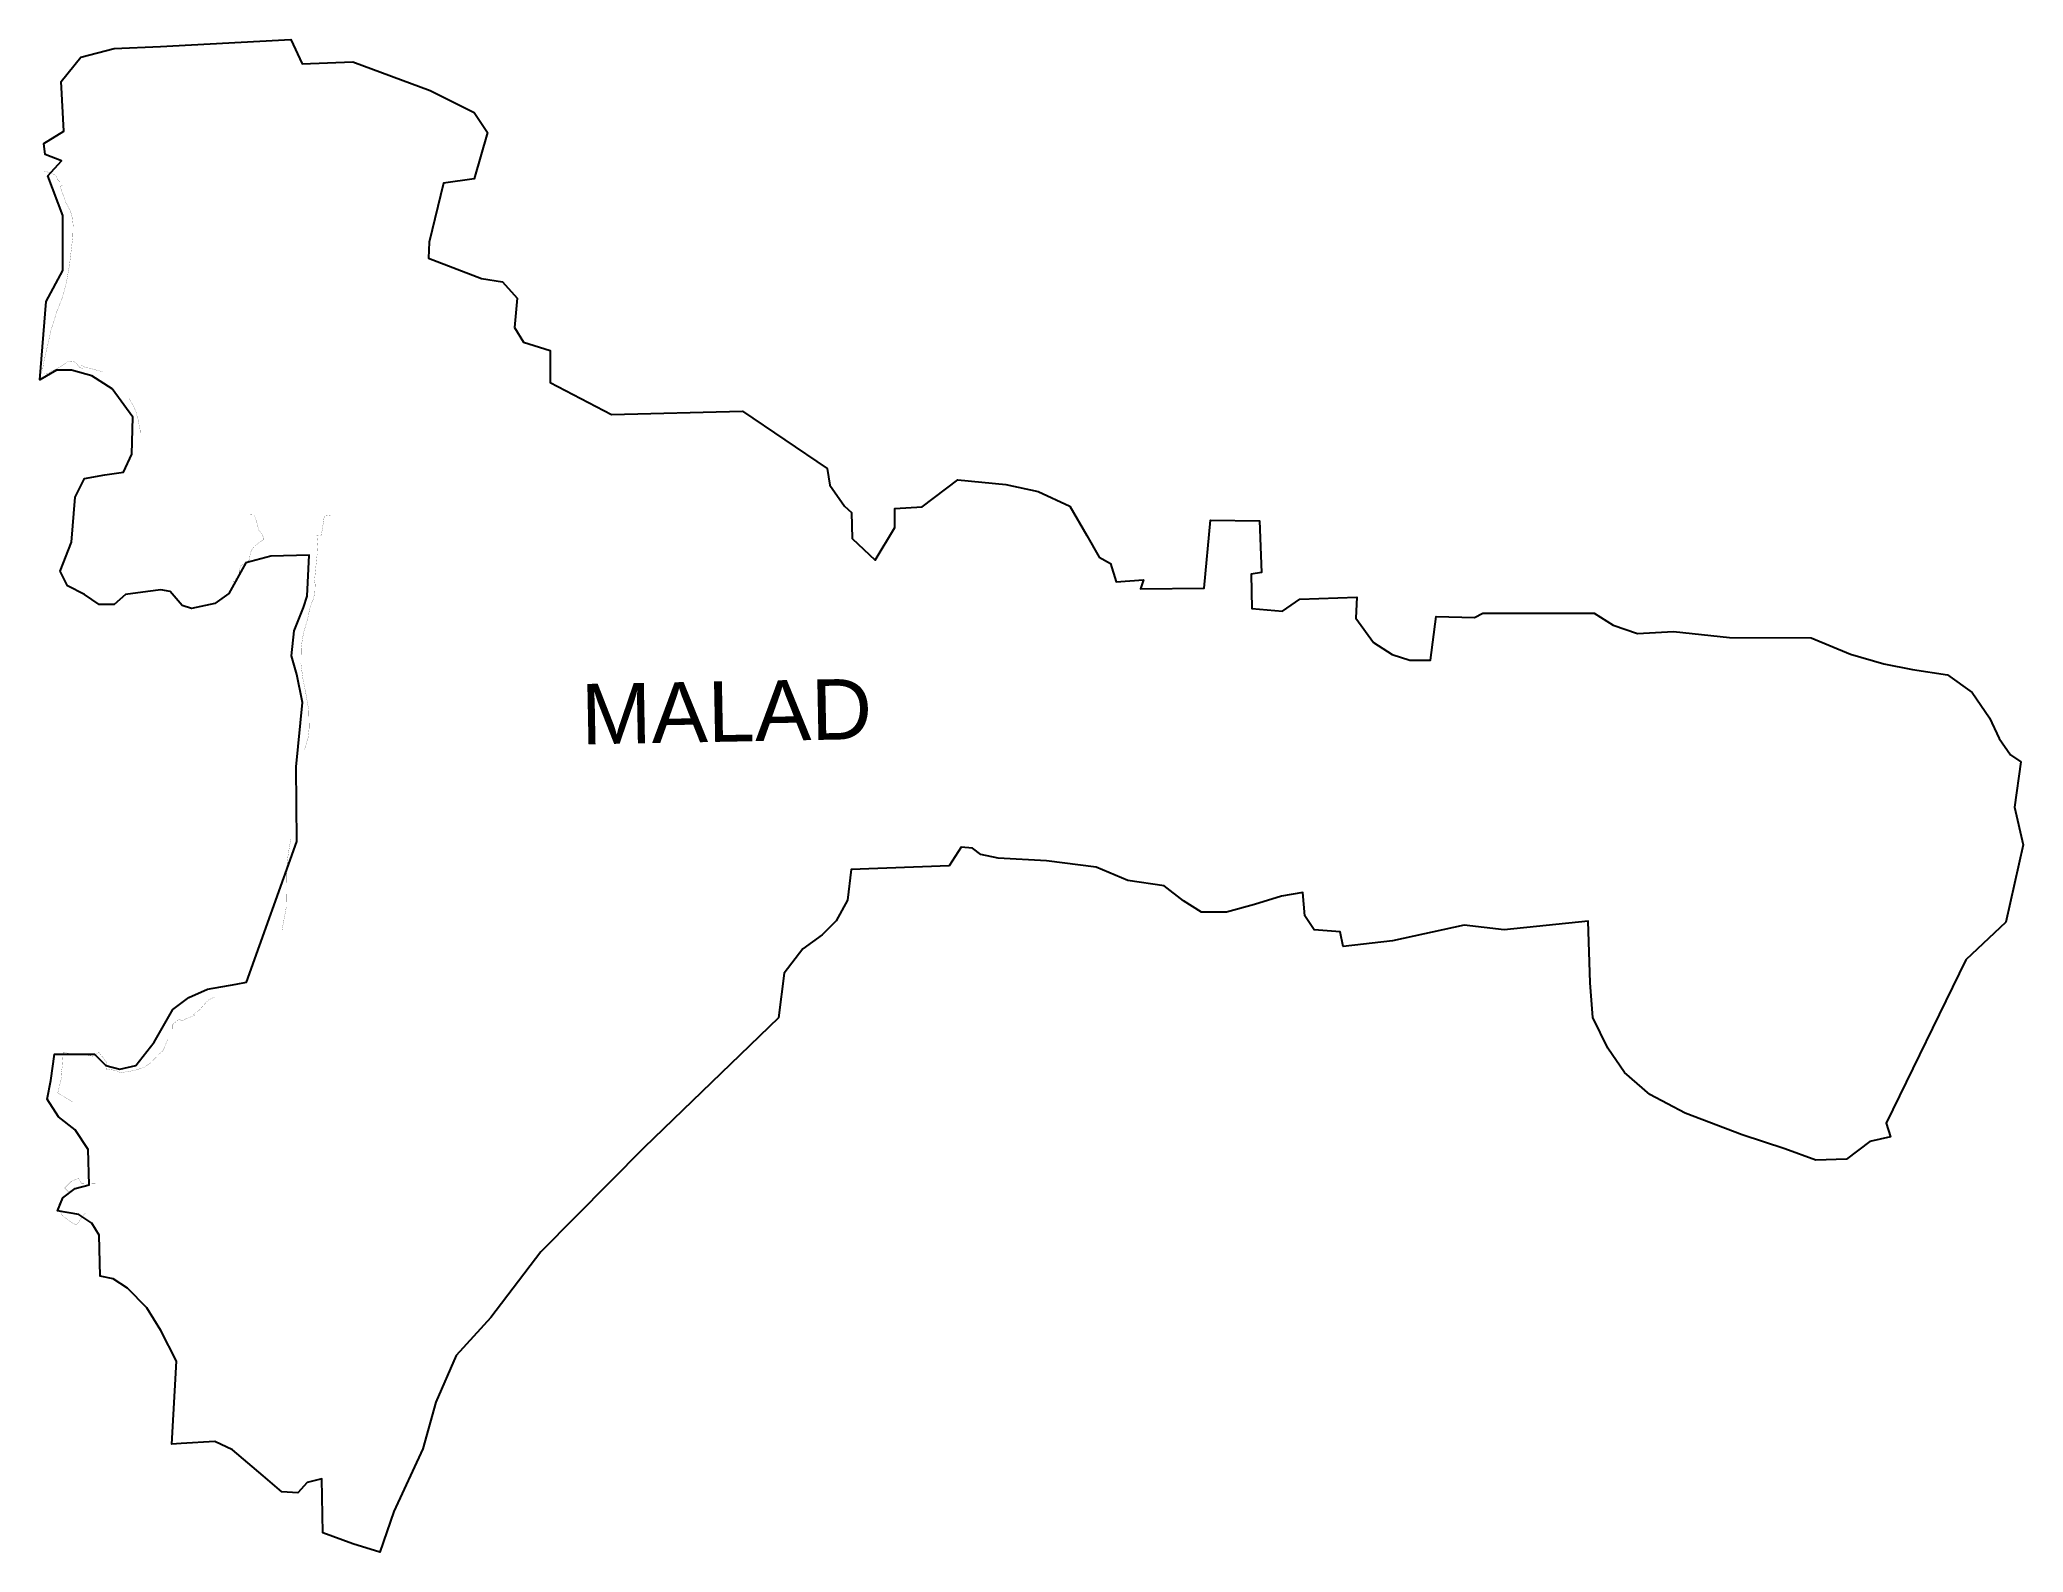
# Model space of a CAD drawing. Header units: metres. Extents: x 266585 to 279238, y 2117616 to 2127268.
import ezdxf

# ---------------------------------------------------------------- set-up
doc = ezdxf.new("R2010")
doc.units = ezdxf.units.M
for name, color, linetype in [('SEAWALL', 170, 'Continuous'), ('village', 3, 'Continuous'), ('VILLAGE NAME', 250, 'Continuous')]:
    doc.layers.add(name, color=color, linetype=linetype)
doc.styles.get("Standard").update_dxf_attribs({"font": 'simplex.shx'})

msp = doc.modelspace()

# ---------------------------------------------------------------- linework, layer by layer
at = {"layer": 'SEAWALL', "const_width": 1, "flags": 128}
for points in [[(266612, 2126430), (266652, 2126418), (266680, 2126407), (266693, 2126391), (266699, 2126375), (266734, 2126341), (266715, 2126331), (266752, 2126228), (266780, 2126176), (266794, 2126127), (266798, 2126085), (266796, 2126012), (266775, 2125830), (266754, 2125711), (266731, 2125627), (266694, 2125532), (266657, 2125413), (266608, 2125198), (266603, 2125155), (266604, 2125139), (266617, 2125138), (266643, 2125141), (266658, 2125153), (266696, 2125169), (266732, 2125190), (266764, 2125212), (266784, 2125217), (266805, 2125213), (266822, 2125200), (266839, 2125176), (266852, 2125172), (266860, 2125171)], [(266847, 2125192), (266873, 2125178), (266908, 2125170), (266963, 2125155), (266987, 2125148)], [(267154, 2124981), (267185, 2124926), (267198, 2124895), (267212, 2124844), (267226, 2124773), (267226, 2124761)], [(267819, 2123810), (267822, 2123813), (267823, 2123813), (267854, 2123846), (267860, 2123848), (267857, 2123863), (267857, 2123881), (267864, 2123901), (267868, 2123910), (267880, 2123919), (267896, 2123927), (267905, 2123932), (267915, 2123942), (267920, 2123949), (267925, 2123967), (267928, 2123990), (267936, 2124011), (267946, 2124025), (267958, 2124038), (267997, 2124068), (268012, 2124077), (268013, 2124090), (268003, 2124112), (267982, 2124139), (267966, 2124200), (267955, 2124234), (267919, 2124237)], [(268355, 2123981), (268358, 2124033), (268353, 2124104), (268381, 2124102), (268395, 2124191), (268401, 2124233), (268438, 2124229)], [(268353, 2123969), (268347, 2123911), (268338, 2123818), (268342, 2123790), (268340, 2123742), (268332, 2123704), (268316, 2123663), (268305, 2123625), (268293, 2123567), (268272, 2123498), (268261, 2123448), (268253, 2123385), (268251, 2123286), (268264, 2123189), (268284, 2123088), (268301, 2122990), (268304, 2122878), (268297, 2122815), (268274, 2122738)], [(268187, 2122167), (268171, 2122078), (268164, 2122021), (268159, 2121970), (268160, 2121836), (268158, 2121734), (268153, 2121707), (268130, 2121582)], [(267700, 2121159), (267662, 2121140), (267652, 2121131), (267601, 2121074), (267590, 2121067), (267582, 2121058), (267578, 2121061), (267567, 2121049), (267573, 2121042), (267520, 2121021), (267495, 2121008), (267491, 2121012), (267488, 2121009), (267475, 2121019), (267434, 2120984), (267434, 2120956)], [(267400, 2120886), (267372, 2120817), (267341, 2120790), (267293, 2120739), (267249, 2120710), (267187, 2120690), (267100, 2120676), (267068, 2120691), (267011, 2120699), (267013, 2120733), (267010, 2120743), (266988, 2120774), (266961, 2120806), (266929, 2120780), (266834, 2120798), (266819, 2120791), (266735, 2120806), (266729, 2120717), (266723, 2120678), (266725, 2120650), (266700, 2120547), (266796, 2120489)], [(266939, 2119967), (266853, 2119969), (266832, 2120002), (266786, 2119983), (266744, 2119941), (266772, 2119913), (266753, 2119894), (266716, 2119853), (266707, 2119838), (266706, 2119821), (266712, 2119796), (266726, 2119769), (266747, 2119750), (266795, 2119717), (266815, 2119705), (266824, 2119711), (266849, 2119746), (266869, 2119775), (266877, 2119778)]]:
    msp.add_lwpolyline(points, dxfattribs=at)
at = {"layer": 'village'}
msp.add_polyline3d([(269069, 2125976, 0), (269064, 2125874, 0), (269403, 2125744, 0), (269537, 2125722, 0), (269631, 2125619, 0), (269613, 2125432, 0), (269671, 2125338, 0), (269840, 2125285, 0), (269840, 2125080, 0), (270233, 2124875, 0), (271067, 2124897, 0), (271607, 2124531, 0), (271624, 2124424, 0), (271718, 2124290, 0), (271763, 2124250, 0), (271767, 2124085, 0), (271914, 2123947, 0), (272039, 2124156, 0), (272039, 2124277, 0), (272213, 2124286, 0), (272441, 2124460, 0), (272748, 2124429, 0), (272954, 2124384, 0), (273157, 2124290, 0), (273264, 2124103, 0), (273344, 2123965, 0), (273416, 2123925, 0), (273451, 2123809, 0), (273625, 2123822, 0), (273607, 2123764, 0), (274013, 2123768, 0), (274053, 2124201, 0), (274366, 2124197, 0), (274379, 2123867, 0), (274312, 2123858, 0), (274317, 2123639, 0), (274513, 2123621, 0), (274624, 2123697, 0), (274986, 2123710, 0), (274981, 2123577, 0), (275093, 2123421, 0), (275213, 2123345, 0), (275325, 2123309, 0), (275457, 2123309, 0), (275492, 2123586, 0), (275738, 2123581, 0), (275791, 2123608, 0), (276500, 2123608, 0), (276621, 2123532, 0), (276777, 2123479, 0), (277007, 2123492, 0), (277363, 2123452, 0), (277885, 2123450, 0), (278135, 2123347, 0), (278349, 2123285, 0), (278532, 2123249, 0), (278755, 2123214, 0), (278911, 2123102, 0), (279023, 2122941, 0), (279085, 2122808, 0), (279156, 2122705, 0), (279223, 2122660, 0), (279182, 2122370, 0), (279238, 2122130, 0), (279126, 2121637, 0), (278872, 2121397, 0), (278364, 2120354, 0), (278391, 2120267, 0), (278259, 2120238, 0), (278110, 2120125, 0), (277914, 2120119, 0), (277717, 2120191, 0), (277444, 2120280, 0), (277081, 2120417, 0), (276855, 2120536, 0), (276695, 2120678, 0), (276588, 2120833, 0), (276492, 2121029, 0), (276475, 2121249, 0), (276463, 2121642, 0), (275927, 2121588, 0), (275672, 2121618, 0), (275214, 2121517, 0), (274899, 2121481, 0), (274881, 2121576, 0), (274714, 2121588, 0), (274655, 2121678, 0), (274643, 2121826, 0), (274506, 2121802, 0), (274334, 2121749, 0), (274155, 2121701, 0), (273995, 2121701, 0), (273882, 2121773, 0), (273757, 2121868, 0), (273525, 2121903, 0), (273323, 2121987, 0), (273007, 2122028, 0), (272698, 2122046, 0), (272588, 2122068, 0), (272535, 2122109, 0), (272463, 2122115, 0), (272386, 2121996, 0), (271761, 2121972, 0), (271738, 2121776, 0), (271666, 2121645, 0), (271577, 2121556, 0), (271452, 2121467, 0), (271333, 2121312, 0), (271298, 2121027, 0), (270441, 2120199, 0), (269781, 2119533, 0), (269462, 2119114, 0), (269242, 2118871, 0), (269111, 2118573, 0), (269028, 2118276, 0), (268843, 2117877, 0), (268754, 2117616, 0), (268582, 2117669, 0), (268391, 2117741, 0), (268385, 2118085, 0), (268290, 2118062, 0), (268231, 2117996, 0), (268130, 2118002, 0), (268011, 2118103, 0), (267814, 2118270, 0), (267701, 2118323, 0), (267487, 2118311, 0), (267428, 2118306, 0), (267458, 2118835, 0), (267357, 2119031, 0), (267268, 2119176, 0), (267144, 2119301, 0), (267054, 2119361, 0), (266971, 2119378, 0), (266965, 2119640, 0), (266918, 2119717, 0), (266834, 2119771, 0), (266698, 2119795, 0), (266733, 2119878, 0), (266811, 2119937, 0), (266900, 2119961, 0), (266894, 2120187, 0), (266811, 2120312, 0), (266704, 2120395, 0), (266632, 2120508, 0), (266656, 2120627, 0), (266680, 2120794, 0), (266935, 2120794, 0), (267007, 2120722, 0), (267096, 2120699, 0), (267197, 2120722, 0), (267316, 2120871, 0), (267435, 2121079, 0), (267536, 2121157, 0), (267655, 2121210, 0), (267839, 2121240, 0), (267905, 2121254, 0), (268226, 2122152, 0), (268220, 2122628, 0), (268262, 2123038, 0), (268226, 2123217, 0), (268190, 2123336, 0), (268208, 2123496, 0), (268268, 2123645, 0), (268291, 2123716, 0), (268303, 2123978, 0), (268059, 2123972, 0), (267899, 2123930, 0), (267792, 2123734, 0), (267703, 2123669, 0), (267554, 2123639, 0), (267494, 2123657, 0), (267417, 2123746, 0), (267358, 2123758, 0), (267274, 2123746, 0), (267132, 2123728, 0), (267060, 2123663, 0), (266965, 2123663, 0), (266870, 2123728, 0), (266763, 2123782, 0), (266715, 2123877, 0), (266787, 2124061, 0), (266811, 2124349, 0), (266870, 2124468, 0), (267001, 2124492, 0), (267120, 2124509, 0), (267173, 2124622, 0), (267179, 2124860, 0), (267048, 2125039, 0), (266918, 2125122, 0), (266787, 2125158, 0), (266692, 2125158, 0), (266585, 2125098, 0), (266626, 2125598, 0), (266733, 2125794, 0), (266733, 2126145, 0), (266636, 2126399, 0), (266723, 2126494, 0), (266620, 2126534, 0), (266612, 2126605, 0), (266739, 2126684, 0), (266721, 2127000, 0), (266848, 2127155, 0), (267059, 2127211, 0), (267356, 2127225, 0), (268187, 2127268, 0), (268258, 2127113, 0), (268582, 2127127, 0), (269075, 2126943, 0), (269357, 2126803, 0), (269442, 2126676, 0), (269357, 2126380, 0), (269160, 2126351, 0)], close=True, dxfattribs=at)

# ---------------------------------------------------------------- texts
at = {"layer": 'VILLAGE NAME', "insert": (270034, 2123156), "char_height": 385.73, "attachment_point": 1, "rotation": 1.1028}
msp.add_mtext_dynamic_manual_height_columns('{\\fArial|b0|i0|c0|p34;MALAD}', width=2578.43, gutter_width=1929, heights=[0], dxfattribs=at)

doc.saveas('drawing.dxf')
